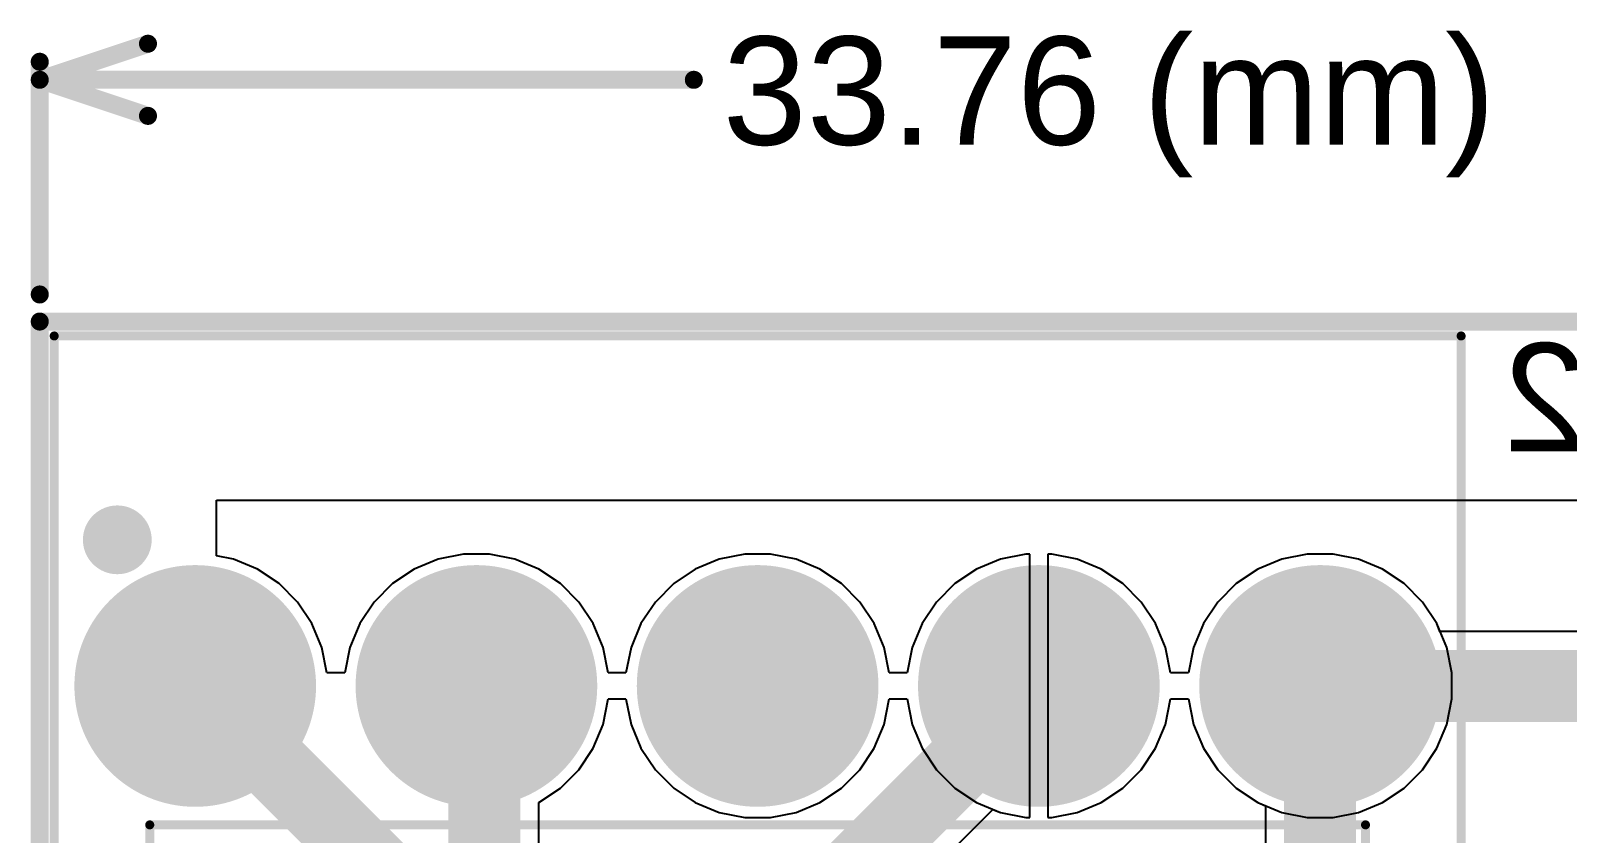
# Model space of a CAD drawing. Header units: millimetres. Extents: x -0.01 to 1.5, y -0.01 to 1.3.
# Drawn here: x -0.005 to 0.847, y 0.857 to 1.302 of the extents above; entities that cross this region are included whole.
import ezdxf

# ---------------------------------------------------------------- set-up
doc = ezdxf.new("R2010")
doc.units = ezdxf.units.MM
doc.header["$MEASUREMENT"] = 0
for name, color, linetype in [('BottomLayer', 5, 'Continuous'), ('BottomOverlay', 54, 'Continuous'), ('BottomSolder', 6, 'Continuous'), ('Mechanical1', 6, 'Continuous'), ('Mechanical2', 216, 'Continuous'), ('MultiLayer', 9, 'Continuous'), ('PadHoleLayer', 156, 'Continuous'), ('TopLayer', 1, 'Continuous'), ('TopSolder', 216, 'Continuous')]:
    doc.layers.add(name, color=color, linetype=linetype)
doc.styles.add('Arial', font='', dxfattribs={"height": 0.2})
doc.styles.get('Arial').set_extended_font_data('Arial')

# ---------------------------------------------------------------- blocks, each defined once
blk = doc.blocks.new('0009484058_B_3')
at = {"layer": 'BottomLayer'}
h = blk.add_hatch(color=5, dxfattribs=at)
edge = h.paths.add_edge_path()
edge.add_arc((-0.31181, 0), 0.06299, 0, 360)
h = blk.add_hatch(color=5, dxfattribs=at)
edge = h.paths.add_edge_path()
edge.add_arc((-0.15591, 0), 0.06299, 0, 360)
h = blk.add_hatch(color=5, dxfattribs=at)
edge = h.paths.add_edge_path()
edge.add_arc((0, 0), 0.06299, 0, 360)
h = blk.add_hatch(color=5, dxfattribs=at)
edge = h.paths.add_edge_path()
edge.add_arc((0.15591, 0), 0.06299, 0, 360)
h = blk.add_hatch(color=5, dxfattribs=at)
edge = h.paths.add_edge_path()
edge.add_arc((0.31181, 0), 0.06299, 0, 360)
at = {"layer": 'BottomSolder'}
h = blk.add_hatch(color=6, dxfattribs=at)
edge = h.paths.add_edge_path()
edge.add_arc((-0.31181, 0), 0.06699, 0, 360)
h = blk.add_hatch(color=6, dxfattribs=at)
edge = h.paths.add_edge_path()
edge.add_arc((-0.15591, 0), 0.06699, 0, 360)
h = blk.add_hatch(color=6, dxfattribs=at)
edge = h.paths.add_edge_path()
edge.add_arc((0, 0), 0.06699, 0, 360)
h = blk.add_hatch(color=6, dxfattribs=at)
edge = h.paths.add_edge_path()
edge.add_arc((0.15591, 0), 0.06699, 0, 360)
h = blk.add_hatch(color=6, dxfattribs=at)
edge = h.paths.add_edge_path()
edge.add_arc((0.31181, 0), 0.06699, 0, 360)
at = {"layer": 'MultiLayer'}
h = blk.add_hatch(color=9, dxfattribs=at)
edge = h.paths.add_edge_path()
edge.add_arc((-0.31181, 0), 0.06299, 0, 360)
h = blk.add_hatch(color=9, dxfattribs=at)
edge = h.paths.add_edge_path()
edge.add_arc((-0.15591, 0), 0.06299, 0, 360)
h = blk.add_hatch(color=9, dxfattribs=at)
edge = h.paths.add_edge_path()
edge.add_arc((0, 0), 0.06299, 0, 360)
h = blk.add_hatch(color=9, dxfattribs=at)
edge = h.paths.add_edge_path()
edge.add_arc((0.15591, 0), 0.06299, 0, 360)
h = blk.add_hatch(color=9, dxfattribs=at)
edge = h.paths.add_edge_path()
edge.add_arc((0.31181, 0), 0.06299, 0, 360)
at = {"layer": 'PadHoleLayer'}
h = blk.add_hatch(color=156, dxfattribs=at)
edge = h.paths.add_edge_path()
edge.add_arc((-0.31181, 0), 0.02992, 0, 360)
h = blk.add_hatch(color=156, dxfattribs=at)
edge = h.paths.add_edge_path()
edge.add_arc((-0.15591, 0), 0.02992, 0, 360)
h = blk.add_hatch(color=156, dxfattribs=at)
edge = h.paths.add_edge_path()
edge.add_arc((0, 0), 0.02992, 0, 360)
h = blk.add_hatch(color=156, dxfattribs=at)
edge = h.paths.add_edge_path()
edge.add_arc((0.15591, 0), 0.02992, 0, 360)
h = blk.add_hatch(color=156, dxfattribs=at)
edge = h.paths.add_edge_path()
edge.add_arc((0.31181, 0), 0.02992, 0, 360)
at = {"layer": 'TopLayer'}
h = blk.add_hatch(color=1, dxfattribs=at)
edge = h.paths.add_edge_path()
edge.add_arc((-0.31181, 0), 0.06299, 0, 360)
h = blk.add_hatch(color=1, dxfattribs=at)
edge = h.paths.add_edge_path()
edge.add_arc((-0.15591, 0), 0.06299, 0, 360)
h = blk.add_hatch(color=1, dxfattribs=at)
edge = h.paths.add_edge_path()
edge.add_arc((0, 0), 0.06299, 0, 360)
h = blk.add_hatch(color=1, dxfattribs=at)
edge = h.paths.add_edge_path()
edge.add_arc((0.15591, 0), 0.06299, 0, 360)
h = blk.add_hatch(color=1, dxfattribs=at)
edge = h.paths.add_edge_path()
edge.add_arc((0.31181, 0), 0.06299, 0, 360)
at = {"layer": 'TopSolder'}
h = blk.add_hatch(color=216, dxfattribs=at)
edge = h.paths.add_edge_path()
edge.add_arc((-0.31181, 0), 0.06699, 0, 360)
h = blk.add_hatch(color=216, dxfattribs=at)
edge = h.paths.add_edge_path()
edge.add_arc((-0.15591, 0), 0.06699, 0, 360)
h = blk.add_hatch(color=216, dxfattribs=at)
edge = h.paths.add_edge_path()
edge.add_arc((0, 0), 0.06699, 0, 360)
h = blk.add_hatch(color=216, dxfattribs=at)
edge = h.paths.add_edge_path()
edge.add_arc((0.15591, 0), 0.06699, 0, 360)
h = blk.add_hatch(color=216, dxfattribs=at)
edge = h.paths.add_edge_path()
edge.add_arc((0.31181, 0), 0.06699, 0, 360)
at = {"layer": 'BottomOverlay', "const_width": 0.005}
for points in [[(-0.39, 0.194), (0.39, 0.194)], [(-0.39, -0.219), (-0.39, 0.194)], [(0.39, -0.219), (0.39, 0.194)], [(-0.337, -0.219), (-0.337, -0.077)], [(-0.337, -0.077), (0.337, -0.077)], [(0.337, -0.219), (0.337, -0.077)], [(-0.39, -0.219), (-0.337, -0.219)], [(0.337, -0.219), (0.39, -0.219)]]:
    blk.add_lwpolyline(points, dxfattribs=at)
at = {"layer": 'BottomOverlay'}
for points, const_width in [([(-0.39125, 0.194, 1), (-0.38875, 0.194, 1)], 0.0025), ([(-0.39125, 0.194, 1), (-0.38875, 0.194, 1)], 0.0025), ([(0.38875, 0.194, 1), (0.39125, 0.194, 1)], 0.0025), ([(0.38875, 0.194, 1), (0.39125, 0.194, 1)], 0.0025), ([(-0.34578, 0.081, 1), (-0.36422, 0.081, 1)], 0.01969), ([(-0.36914, 0.081, 1), (-0.3593, 0.081, 1)], 0.00984), ([(-0.3507, 0.081, 1), (-0.34086, 0.081, 1)], 0.00984), ([(-0.33825, -0.077, 1), (-0.33575, -0.077, 1)], 0.0025), ([(-0.33825, -0.077, 1), (-0.33575, -0.077, 1)], 0.0025), ([(0.33575, -0.077, 1), (0.33825, -0.077, 1)], 0.0025), ([(0.33575, -0.077, 1), (0.33825, -0.077, 1)], 0.0025), ([(-0.39125, -0.219, 1), (-0.38875, -0.219, 1)], 0.0025), ([(-0.39125, -0.219, 1), (-0.38875, -0.219, 1)], 0.0025), ([(-0.33825, -0.219, 1), (-0.33575, -0.219, 1)], 0.0025), ([(-0.33825, -0.219, 1), (-0.33575, -0.219, 1)], 0.0025), ([(0.33575, -0.219, 1), (0.33825, -0.219, 1)], 0.0025), ([(0.33575, -0.219, 1), (0.33825, -0.219, 1)], 0.0025), ([(0.38875, -0.219, 1), (0.39125, -0.219, 1)], 0.0025), ([(0.38875, -0.219, 1), (0.39125, -0.219, 1)], 0.0025)]:
    blk.add_lwpolyline(points, format="xyb", close=True, dxfattribs=dict(at, const_width=const_width))

msp = doc.modelspace()

# ---------------------------------------------------------------- linework, layer by layer
at = {"layer": 'BottomLayer'}
for p, q in [((0.098, 1.01107), (0.098, 1.042)), ((0.098, 1.042), (1.24, 1.042)), ((0.10748, 1.00919), (0.098, 1.01107)), ((0.12076, 1.00368), (0.10748, 1.00919)), ((0.2208, 1.00919), (0.20752, 1.00368)), ((0.23491, 1.01199), (0.2208, 1.00919)), ((0.24928, 1.01199), (0.23491, 1.01199)), ((0.26339, 1.00919), (0.24928, 1.01199)), ((0.27667, 1.00368), (0.26339, 1.00919)), ((0.37671, 1.00919), (0.36343, 1.00368)), ((0.39081, 1.01199), (0.37671, 1.00919)), ((0.40519, 1.01199), (0.39081, 1.01199)), ((0.41929, 1.00919), (0.40519, 1.01199)), ((0.43257, 1.00368), (0.41929, 1.00919)), ((0.53261, 1.00919), (0.51933, 1.00368)), ((0.54672, 1.01199), (0.53261, 1.00919)), ((0.54891, 1.01199), (0.54672, 1.01199)), ((0.54891, 0.939), (0.54891, 1.01199)), ((0.56109, 1.01199), (0.55891, 1.01199)), ((0.55891, 1.01199), (0.55891, 0.939)), ((0.5752, 1.00919), (0.56109, 1.01199)), ((0.58848, 1.00368), (0.5752, 1.00919)), ((0.68852, 1.00919), (0.67524, 1.00368)), ((0.70262, 1.01199), (0.68852, 1.00919)), ((0.717, 1.01199), (0.70262, 1.01199)), ((0.7311, 1.00919), (0.717, 1.01199)), ((0.74439, 1.00368), (0.7311, 1.00919)), ((0.13272, 0.9957), (0.12076, 1.00368)), ((0.20752, 1.00368), (0.19556, 0.9957)), ((0.28862, 0.9957), (0.27667, 1.00368)), ((0.36343, 1.00368), (0.35147, 0.9957)), ((0.44453, 0.9957), (0.43257, 1.00368)), ((0.51933, 1.00368), (0.50738, 0.9957)), ((0.60044, 0.9957), (0.58848, 1.00368)), ((0.67524, 1.00368), (0.66328, 0.9957)), ((0.75634, 0.9957), (0.74439, 1.00368)), ((0.14289, 0.98553), (0.13272, 0.9957)), ((0.19556, 0.9957), (0.1854, 0.98553)), ((0.29879, 0.98553), (0.28862, 0.9957)), ((0.35147, 0.9957), (0.3413, 0.98553)), ((0.4547, 0.98553), (0.44453, 0.9957)), ((0.50738, 0.9957), (0.49721, 0.98553)), ((0.6106, 0.98553), (0.60044, 0.9957)), ((0.66328, 0.9957), (0.65311, 0.98553)), ((0.76651, 0.98553), (0.75634, 0.9957)), ((0.15087, 0.97357), (0.14289, 0.98553)), ((0.1854, 0.98553), (0.17741, 0.97357)), ((0.30678, 0.97357), (0.29879, 0.98553)), ((0.3413, 0.98553), (0.33332, 0.97357)), ((0.46268, 0.97357), (0.4547, 0.98553)), ((0.49721, 0.98553), (0.48922, 0.97357)), ((0.61859, 0.97357), (0.6106, 0.98553)), ((0.65311, 0.98553), (0.64513, 0.97357)), ((0.7745, 0.97357), (0.76651, 0.98553)), ((0.15638, 0.96029), (0.15087, 0.97357)), ((0.17741, 0.97357), (0.17191, 0.96029)), ((0.31228, 0.96029), (0.30678, 0.97357)), ((0.33332, 0.97357), (0.32781, 0.96029)), ((0.46819, 0.96029), (0.46268, 0.97357)), ((0.48922, 0.97357), (0.48372, 0.96029)), ((0.62409, 0.96029), (0.61859, 0.97357)), ((0.64513, 0.97357), (0.63962, 0.96029)), ((0.78, 0.96029), (0.7745, 0.97357)), ((0.15918, 0.94619), (0.15638, 0.96029)), ((0.17191, 0.96029), (0.1691, 0.94619)), ((0.31509, 0.94619), (0.31228, 0.96029)), ((0.32781, 0.96029), (0.32501, 0.94619)), ((0.47099, 0.94619), (0.46819, 0.96029)), ((0.48372, 0.96029), (0.48091, 0.94619)), ((0.6269, 0.94619), (0.62409, 0.96029)), ((0.63962, 0.96029), (0.63682, 0.94619)), ((0.7828, 0.94619), (0.78, 0.96029)), ((0.1691, 0.94619), (0.15918, 0.94619)), ((0.32501, 0.94619), (0.31509, 0.94619)), ((0.48091, 0.94619), (0.47099, 0.94619)), ((0.63682, 0.94619), (0.6269, 0.94619)), ((0.7828, 0.93181), (0.7828, 0.94619)), ((0.54891, 0.86601), (0.54891, 0.939)), ((0.55891, 0.939), (0.55891, 0.86601)), ((0.31228, 0.91771), (0.31509, 0.93181)), ((0.31509, 0.93181), (0.32501, 0.93181)), ((0.32501, 0.93181), (0.32781, 0.91771)), ((0.46819, 0.91771), (0.47099, 0.93181)), ((0.47099, 0.93181), (0.48091, 0.93181)), ((0.48091, 0.93181), (0.48372, 0.91771)), ((0.62409, 0.91771), (0.6269, 0.93181)), ((0.6269, 0.93181), (0.63682, 0.93181)), ((0.63682, 0.93181), (0.63962, 0.91771)), ((0.78, 0.91771), (0.7828, 0.93181)), ((0.30678, 0.90443), (0.31228, 0.91771)), ((0.32781, 0.91771), (0.33332, 0.90443)), ((0.46268, 0.90443), (0.46819, 0.91771)), ((0.48372, 0.91771), (0.48922, 0.90443)), ((0.61859, 0.90443), (0.62409, 0.91771)), ((0.63962, 0.91771), (0.64513, 0.90443)), ((0.7745, 0.90443), (0.78, 0.91771)), ((0.29879, 0.89247), (0.30678, 0.90443)), ((0.33332, 0.90443), (0.3413, 0.89247)), ((0.4547, 0.89247), (0.46268, 0.90443)), ((0.48922, 0.90443), (0.49721, 0.89247)), ((0.6106, 0.89247), (0.61859, 0.90443)), ((0.64513, 0.90443), (0.65311, 0.89247)), ((0.76651, 0.89247), (0.7745, 0.90443)), ((0.28862, 0.8823), (0.29879, 0.89247)), ((0.3413, 0.89247), (0.35147, 0.8823)), ((0.44453, 0.8823), (0.4547, 0.89247)), ((0.49721, 0.89247), (0.50738, 0.8823)), ((0.60044, 0.8823), (0.6106, 0.89247)), ((0.65311, 0.89247), (0.66328, 0.8823)), ((0.75634, 0.8823), (0.76651, 0.89247)), ((0.27677, 0.87439), (0.28862, 0.8823)), ((0.35147, 0.8823), (0.36343, 0.87432)), ((0.43257, 0.87432), (0.44453, 0.8823)), ((0.50738, 0.8823), (0.51933, 0.87432)), ((0.58848, 0.87432), (0.60044, 0.8823)), ((0.66328, 0.8823), (0.67524, 0.87432)), ((0.74439, 0.87432), (0.75634, 0.8823)), ((0.27677, 0.81302), (0.27677, 0.87439)), ((0.36343, 0.87432), (0.37671, 0.86881)), ((0.41929, 0.86881), (0.43257, 0.87432)), ((0.51933, 0.87432), (0.53261, 0.86881)), ((0.5752, 0.86881), (0.58848, 0.87432)), ((0.67524, 0.87432), (0.68852, 0.86881)), ((0.7311, 0.86881), (0.74439, 0.87432)), ((0.37671, 0.86881), (0.39081, 0.86601)), ((0.39081, 0.86601), (0.40519, 0.86601)), ((0.40519, 0.86601), (0.41929, 0.86881)), ((0.53261, 0.86881), (0.54672, 0.86601)), ((0.54672, 0.86601), (0.54891, 0.86601)), ((0.55891, 0.86601), (0.56109, 0.86601)), ((0.56109, 0.86601), (0.5752, 0.86881)), ((0.68852, 0.86881), (0.70262, 0.86601)), ((0.70262, 0.86601), (0.717, 0.86601)), ((0.717, 0.86601), (0.7311, 0.86881))]:
    msp.add_line(p, q, dxfattribs=at)
at = {"layer": 'BottomLayer', "const_width": 0.04}
for points in [[(0.08619, 0.939), (0.19652, 0.82867)], [(0.24209, 0.939), (0.24652, 0.93458)], [(0.24652, 0.80048), (0.24652, 0.93458)]]:
    msp.add_lwpolyline(points, dxfattribs=at)
at = {"layer": 'BottomLayer', "const_width": 0.02}
for points in [[(0.07619, 0.939, 1), (0.09619, 0.939, 1)], [(0.23209, 0.939, 1), (0.25209, 0.939, 1)], [(0.23652, 0.93458, 1), (0.25652, 0.93458, 1)], [(0.23652, 0.93458, 1), (0.25652, 0.93458, 1)]]:
    msp.add_lwpolyline(points, format="xyb", close=True, dxfattribs=at)
at = {"layer": 'Mechanical1', "const_width": 0.01}
for points in [[(0, 1.275), (0.06, 1.295)], [(0, 1.156), (0, 1.285)], [(0, 1.275), (0.06, 1.255)], [(0, 1.275), (0.36263, 1.275)]]:
    msp.add_lwpolyline(points, dxfattribs=at)
at = {"layer": 'Mechanical1', "const_width": 0.005}
for points in [[(0.0575, 1.295, 1), (0.0625, 1.295, 1)], [(-0.0025, 1.285, 1), (0.0025, 1.285, 1)], [(-0.0025, 1.275, 1), (0.0025, 1.275, 1)], [(-0.0025, 1.275, 1), (0.0025, 1.275, 1)], [(-0.0025, 1.275, 1), (0.0025, 1.275, 1)], [(0.36013, 1.275, 1), (0.36513, 1.275, 1)], [(0.0575, 1.255, 1), (0.0625, 1.255, 1)], [(-0.0025, 1.156, 1), (0.0025, 1.156, 1)]]:
    msp.add_lwpolyline(points, format="xyb", close=True, dxfattribs=at)
at = {"layer": 'Mechanical2', "const_width": 0.01}
for points in [[(0, 1.141), (1.32909, 1.141)], [(0, 1.141), (0, 0)]]:
    msp.add_lwpolyline(points, dxfattribs=at)
at = {"layer": 'Mechanical2', "const_width": 0.005}
msp.add_lwpolyline([(-0.0025, 1.141, 1), (0.0025, 1.141, 1)], format="xyb", close=True, dxfattribs=at)
msp.add_lwpolyline([(-0.0025, 1.141, 1), (0.0025, 1.141, 1)], format="xyb", close=True, dxfattribs=at)
at = {"layer": 'TopLayer'}
for p, q in [((0.098, 1.01107), (0.098, 1.042)), ((0.098, 1.042), (1.24, 1.042)), ((0.10748, 1.00919), (0.098, 1.01107)), ((0.12076, 1.00368), (0.10748, 1.00919)), ((0.2208, 1.00919), (0.20752, 1.00368)), ((0.23491, 1.01199), (0.2208, 1.00919)), ((0.24928, 1.01199), (0.23491, 1.01199)), ((0.26339, 1.00919), (0.24928, 1.01199)), ((0.27667, 1.00368), (0.26339, 1.00919)), ((0.37671, 1.00919), (0.36343, 1.00368)), ((0.39081, 1.01199), (0.37671, 1.00919)), ((0.40519, 1.01199), (0.39081, 1.01199)), ((0.41929, 1.00919), (0.40519, 1.01199)), ((0.43257, 1.00368), (0.41929, 1.00919)), ((0.53261, 1.00919), (0.51933, 1.00368)), ((0.54672, 1.01199), (0.53261, 1.00919)), ((0.54891, 1.01199), (0.54672, 1.01199)), ((0.54891, 0.939), (0.54891, 1.01199)), ((0.56109, 1.01199), (0.55891, 1.01199)), ((0.55891, 1.01199), (0.55891, 0.939)), ((0.5752, 1.00919), (0.56109, 1.01199)), ((0.58848, 1.00368), (0.5752, 1.00919)), ((0.68852, 1.00919), (0.67524, 1.00368)), ((0.70262, 1.01199), (0.68852, 1.00919)), ((0.717, 1.01199), (0.70262, 1.01199)), ((0.7311, 1.00919), (0.717, 1.01199)), ((0.74439, 1.00368), (0.7311, 1.00919)), ((0.13272, 0.9957), (0.12076, 1.00368)), ((0.20752, 1.00368), (0.19556, 0.9957)), ((0.28862, 0.9957), (0.27667, 1.00368)), ((0.36343, 1.00368), (0.35147, 0.9957)), ((0.44453, 0.9957), (0.43257, 1.00368)), ((0.51933, 1.00368), (0.50738, 0.9957)), ((0.60044, 0.9957), (0.58848, 1.00368)), ((0.67524, 1.00368), (0.66328, 0.9957)), ((0.75634, 0.9957), (0.74439, 1.00368)), ((0.14289, 0.98553), (0.13272, 0.9957)), ((0.19556, 0.9957), (0.1854, 0.98553)), ((0.29879, 0.98553), (0.28862, 0.9957)), ((0.35147, 0.9957), (0.3413, 0.98553)), ((0.4547, 0.98553), (0.44453, 0.9957)), ((0.50738, 0.9957), (0.49721, 0.98553)), ((0.6106, 0.98553), (0.60044, 0.9957)), ((0.66328, 0.9957), (0.65311, 0.98553)), ((0.76651, 0.98553), (0.75634, 0.9957)), ((0.15087, 0.97357), (0.14289, 0.98553)), ((0.1854, 0.98553), (0.17741, 0.97357)), ((0.30678, 0.97357), (0.29879, 0.98553)), ((0.3413, 0.98553), (0.33332, 0.97357)), ((0.46268, 0.97357), (0.4547, 0.98553)), ((0.49721, 0.98553), (0.48922, 0.97357)), ((0.61859, 0.97357), (0.6106, 0.98553)), ((0.65311, 0.98553), (0.64513, 0.97357)), ((0.7745, 0.97357), (0.76651, 0.98553)), ((0.15638, 0.96029), (0.15087, 0.97357)), ((0.17741, 0.97357), (0.17191, 0.96029)), ((0.31228, 0.96029), (0.30678, 0.97357)), ((0.33332, 0.97357), (0.32781, 0.96029)), ((0.46819, 0.96029), (0.46268, 0.97357)), ((0.48922, 0.97357), (0.48372, 0.96029)), ((0.62409, 0.96029), (0.61859, 0.97357)), ((0.64513, 0.97357), (0.63962, 0.96029)), ((0.77628, 0.96926), (0.7745, 0.97357)), ((0.889, 0.96926), (0.77628, 0.96926)), ((0.15918, 0.94619), (0.15638, 0.96029)), ((0.17191, 0.96029), (0.1691, 0.94619)), ((0.31509, 0.94619), (0.31228, 0.96029)), ((0.32781, 0.96029), (0.32501, 0.94619)), ((0.47099, 0.94619), (0.46819, 0.96029)), ((0.48372, 0.96029), (0.48091, 0.94619)), ((0.6269, 0.94619), (0.62409, 0.96029)), ((0.63962, 0.96029), (0.63682, 0.94619)), ((0.1691, 0.94619), (0.15918, 0.94619)), ((0.32501, 0.94619), (0.31509, 0.94619)), ((0.48091, 0.94619), (0.47099, 0.94619)), ((0.63682, 0.94619), (0.6269, 0.94619)), ((0.54891, 0.86601), (0.54891, 0.939)), ((0.55891, 0.939), (0.55891, 0.86601)), ((0.62409, 0.91771), (0.6269, 0.93181)), ((0.6269, 0.93181), (0.63682, 0.93181)), ((0.63682, 0.93181), (0.63962, 0.91771)), ((0.61859, 0.90443), (0.62409, 0.91771)), ((0.63962, 0.91771), (0.64513, 0.90443)), ((0.6106, 0.89247), (0.61859, 0.90443)), ((0.64513, 0.90443), (0.65311, 0.89247)), ((0.60044, 0.8823), (0.6106, 0.89247)), ((0.65311, 0.89247), (0.66328, 0.8823)), ((0.58848, 0.87432), (0.60044, 0.8823)), ((0.66328, 0.8823), (0.67524, 0.87432)), ((0.4463, 0.7886), (0.5283, 0.8706)), ((0.5283, 0.8706), (0.53261, 0.86881)), ((0.5752, 0.86881), (0.58848, 0.87432)), ((0.67524, 0.87432), (0.67955, 0.87253)), ((0.67955, 0.87253), (0.67955, 0.81834)), ((0.53261, 0.86881), (0.54672, 0.86601)), ((0.54672, 0.86601), (0.54891, 0.86601)), ((0.55891, 0.86601), (0.56109, 0.86601)), ((0.56109, 0.86601), (0.5752, 0.86881))]:
    msp.add_line(p, q, dxfattribs=at)
at = {"layer": 'TopLayer', "const_width": 0.04}
for points in [[(0.42491, 0.81), (0.55391, 0.939)], [(0.70981, 0.939), (0.889, 0.939)], [(0.70981, 0.80581), (0.70981, 0.939)]]:
    msp.add_lwpolyline(points, dxfattribs=at)
at = {"layer": 'TopLayer', "const_width": 0.02}
for points in [[(0.54391, 0.939, 1), (0.56391, 0.939, 1)], [(0.69981, 0.939, 1), (0.71981, 0.939, 1)], [(0.69981, 0.939, 1), (0.71981, 0.939, 1)]]:
    msp.add_lwpolyline(points, format="xyb", close=True, dxfattribs=at)

# ---------------------------------------------------------------- block references
msp.add_blockref('0009484058_B_3', (0.398, 0.939))

# ---------------------------------------------------------------- texts
at = {"layer": 'BottomOverlay', "style": 'Arial', "text_generation_flag": 2}
msp.add_text('J2', height=0.06, dxfattribs=at).set_placement((0.89998, 1.06901))
at = {"layer": 'Mechanical1', "style": 'Arial'}
msp.add_text('33.76 (mm)', height=0.06, dxfattribs=at).set_placement((0.37863, 1.23901))

doc.saveas('drawing.dxf')
